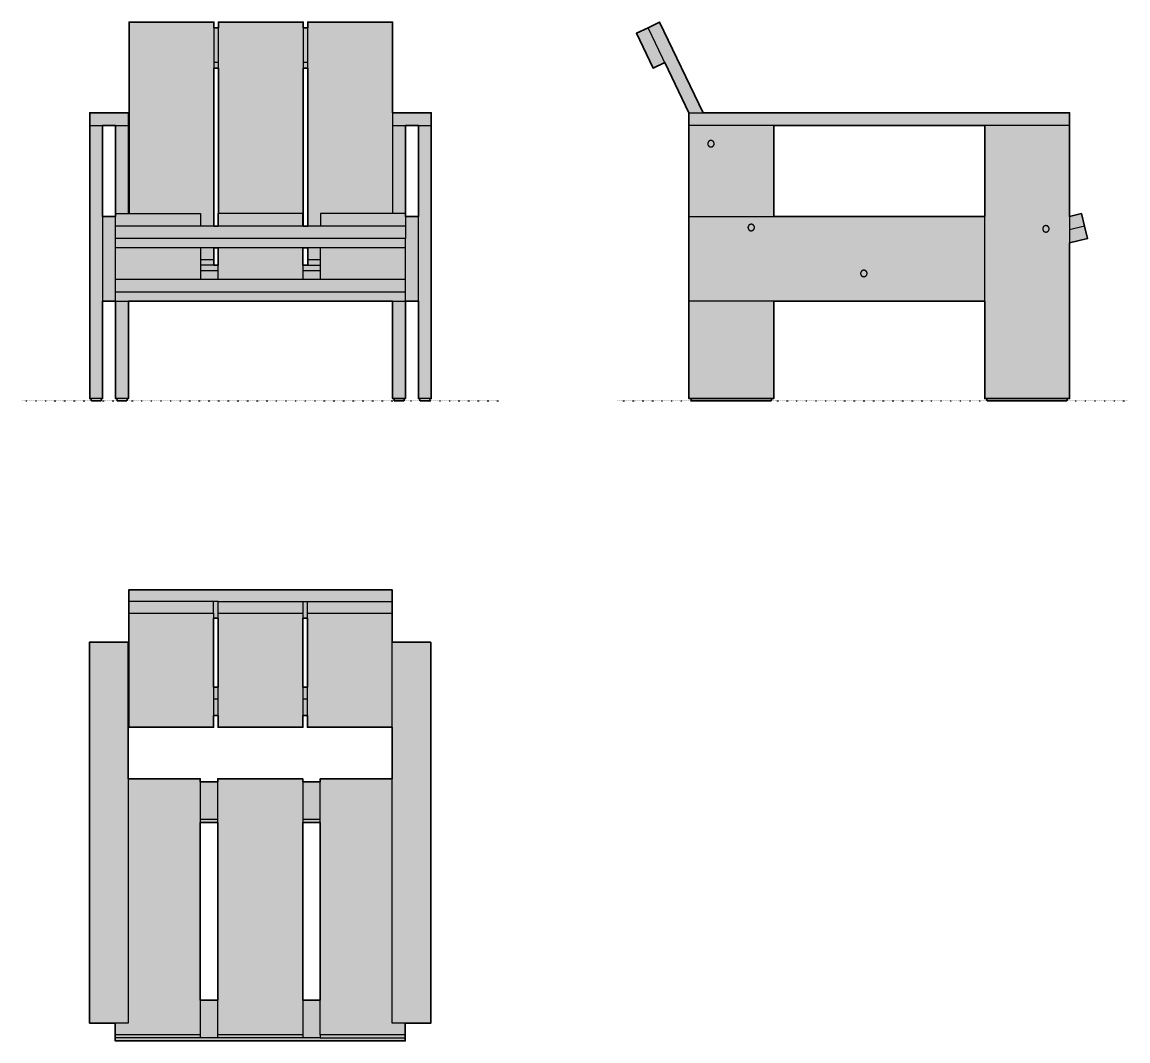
# Model space of a CAD drawing. Header units: millimetres. Extents: x 0 to 1888, y -1092 to 647.
import ezdxf

# ---------------------------------------------------------------- set-up
doc = ezdxf.new("R2010")
doc.units = ezdxf.units.MM
doc.linetypes.add('Dots', pattern=[1, 0, -1])
doc.layers.add('Blocks', color=7, linetype='Continuous')
doc.layers.add('Blocks$Fill', color=7, linetype='Continuous', true_color=0xffffff)
for name, color, linetype, lineweight, true_color in [('Blocks$Inner', 7, 'Continuous', 25, 0x007f00), ('Blocks$Outline', 7, 'Continuous', 35, 0xff3f3f), ('Groud', 7, 'Dots', 25, 0x243775)]:
    doc.layers.add(name, color=color, linetype=linetype, lineweight=lineweight, true_color=true_color)

# ---------------------------------------------------------------- blocks, each defined once
blk = doc.blocks.new('Crate Lounge Chair Side')
at = {"layer": 'Blocks$Fill', "extrusion": (0, 0, -1)}
h = blk.add_hatch(color=256, dxfattribs=at)
h.paths.add_polyline_path([(-81.3, 577.6), (-61.4, 568.1), (-32.9, 627.6), (-52.7, 637.1), (-72.5, 646.6), (-146.8, 492), (-772.4, 492), (-772.4, 470), (-772.4, 314.9), (-792.4, 319.8), (-797.6, 298.4), (-802.9, 277), (-772.4, 269.6), (-772.4, 4), (-627.4, 4), (-627.4, 170), (-267.4, 170), (-267.4, 4), (-263.6, 4), (-263.2, 1.2), (-263.2, 1.2), (-263.2, 1.1), (-263.2, 1.1), (-263.2, 1.1), (-263.1, 1), (-263.1, 1), (-263.1, 0.9), (-263.1, 0.9), (-263.1, 0.8), (-263, 0.8), (-263, 0.7), (-263, 0.7), (-262.9, 0.6), (-262.9, 0.6), (-262.9, 0.6), (-262.8, 0.5), (-262.8, 0.5), (-262.8, 0.5), (-262.7, 0.4), (-262.7, 0.4), (-262.7, 0.4), (-262.6, 0.3), (-262.6, 0.3), (-262.5, 0.3), (-262.5, 0.2), (-262.5, 0.2), (-262.4, 0.2), (-262.4, 0.2), (-262.3, 0.2), (-262.3, 0.1), (-262.2, 0.1), (-262.2, 0.1), (-262.1, 0.1), (-262.1, 0.1), (-262, 0.1), (-262, 0.1), (-261.9, 0), (-261.9, 0), (-261.8, 0), (-261.8, 0), (-261.7, 0), (-127.5, 0), (-127.5, 0), (-127.4, 0), (-127.4, 0), (-127.3, 0.1), (-127.3, 0.1), (-127.2, 0.1), (-127.2, 0.1), (-127.1, 0.1), (-127.1, 0.1), (-127, 0.1), (-127, 0.2), (-126.9, 0.2), (-126.9, 0.2), (-126.8, 0.2), (-126.8, 0.3), (-126.7, 0.3), (-126.7, 0.3), (-126.6, 0.3), (-126.6, 0.4), (-126.6, 0.4), (-126.5, 0.4), (-126.5, 0.5), (-126.5, 0.5), (-126.4, 0.6), (-126.4, 0.6), (-126.4, 0.6), (-126.3, 0.7), (-126.3, 0.7), (-126.3, 0.8), (-126.2, 0.8), (-126.2, 0.9), (-126.2, 0.9), (-126.2, 0.9), (-126.2, 1), (-126.1, 1), (-126.1, 1.1), (-126.1, 1.1), (-126.1, 1.2), (-126.1, 1.2), (-126.1, 1.3), (-125.7, 4), (-122.4, 4), (-122.4, 170), (-122.4, 492)], flags=0)
h.paths.add_polyline_path([(-627.4, 470), (-267.4, 470), (-267.4, 315), (-627.4, 315)], flags=0)
blk.add_hatch(color=256, dxfattribs=at).paths.add_polyline_path([(-768.2, 1.3), (-768.2, 1.2), (-768.2, 1.2), (-768.2, 1.1), (-768.2, 1.1), (-768.2, 1), (-768.1, 1), (-768.1, 0.9), (-768.1, 0.9), (-768.1, 0.8), (-768.1, 0.8), (-768, 0.7), (-768, 0.7), (-768, 0.6), (-767.9, 0.6), (-767.9, 0.6), (-767.9, 0.5), (-767.8, 0.5), (-767.8, 0.5), (-767.8, 0.4), (-767.7, 0.4), (-767.7, 0.3), (-767.7, 0.3), (-767.6, 0.3), (-767.6, 0.3), (-767.5, 0.2), (-767.5, 0.2), (-767.5, 0.2), (-767.4, 0.2), (-767.4, 0.1), (-767.3, 0.1), (-767.3, 0.1), (-767.2, 0.1), (-767.2, 0.1), (-767.1, 0), (-767.1, 0), (-767, 0), (-767, 0), (-766.9, 0), (-766.9, 0), (-766.8, 0), (-766.8, 0), (-766.7, 0), (-766.7, 0), (-765.6, 0), (-765.2, 0), (-634, 0), (-633.8, 0), (-632.6, 0), (-632.6, 0), (-632.5, 0), (-632.5, 0), (-632.4, 0), (-632.4, 0), (-632.3, 0), (-632.3, 0), (-632.2, 0), (-632.2, 0), (-632.1, 0.1), (-632.1, 0.1), (-632, 0.1), (-632, 0.1), (-631.9, 0.1), (-631.9, 0.2), (-631.8, 0.2), (-631.8, 0.2), (-631.7, 0.2), (-631.7, 0.3), (-631.6, 0.3), (-631.6, 0.3), (-631.6, 0.4), (-631.5, 0.4), (-631.5, 0.4), (-631.5, 0.5), (-631.4, 0.5), (-631.4, 0.6), (-631.4, 0.6), (-631.3, 0.6), (-631.3, 0.7), (-631.3, 0.7), (-631.2, 0.8), (-631.2, 0.8), (-631.2, 0.9), (-631.2, 0.9), (-631.2, 1), (-631.1, 1), (-631.1, 1.1), (-631.1, 1.1), (-631.1, 1.2), (-631.1, 1.2), (-631.1, 1.3), (-630.6, 4), (-633.6, 4), (-765.7, 4), (-768.6, 4)], flags=0)
at = {"layer": 'Blocks$Inner'}
for p, q in [((122.4, 492), (52.7, 637.1)), ((267.4, 470), (267.4, 315)), ((122.4, 315), (627.4, 315)), ((797.6, 298.4), (772.4, 292.2)), ((627.4, 170), (122.4, 170))]:
    blk.add_line(p, q, dxfattribs=at)
for points in [[(81.3, 577.6), (61.4, 568.1), (32.9, 627.6), (52.7, 637.1), (72.5, 646.6), (146.8, 492)], [(122.4, 170), (122.4, 315), (122.4, 470), (122.4, 492), (772.4, 492), (772.4, 470), (627.4, 470), (122.4, 470)], [(772.4, 470), (772.4, 4), (627.4, 4), (627.4, 470)], [(772.4, 269.6), (802.9, 277), (797.6, 298.4), (792.4, 319.8), (772.4, 314.9)], [(267.4, 170), (267.4, 4), (122.4, 4), (122.4, 170)]]:
    blk.add_lwpolyline(points, dxfattribs=at)
for points in [[(125.6, 4), (128.6, 4), (260.7, 4), (263.6, 4), (263.2, 1.3), (263.2, 1.2), (263.2, 1.2), (263.2, 1.1), (263.2, 1.1), (263.2, 1.1), (263.1, 1), (263.1, 1), (263.1, 0.9), (263.1, 0.9), (263.1, 0.8), (263, 0.8), (263, 0.7), (263, 0.7), (262.9, 0.6), (262.9, 0.6), (262.9, 0.6), (262.8, 0.5), (262.8, 0.5), (262.8, 0.5), (262.7, 0.4), (262.7, 0.4), (262.7, 0.4), (262.6, 0.3), (262.6, 0.3), (262.5, 0.3), (262.5, 0.2), (262.5, 0.2), (262.4, 0.2), (262.4, 0.2), (262.3, 0.2), (262.3, 0.1), (262.2, 0.1), (262.2, 0.1), (262.1, 0.1), (262.1, 0.1), (262, 0.1), (262, 0.1), (261.9, 0), (261.9, 0), (261.8, 0), (261.8, 0), (261.7, 0), (261.7, 0), (260.6, 0), (260.2, 0), (129, 0), (128.8, 0), (127.6, 0), (127.6, 0), (127.5, 0), (127.5, 0), (127.4, 0), (127.4, 0), (127.3, 0.1), (127.3, 0.1), (127.2, 0.1), (127.2, 0.1), (127.1, 0.1), (127.1, 0.1), (127, 0.1), (127, 0.2), (126.9, 0.2), (126.9, 0.2), (126.8, 0.2), (126.8, 0.3), (126.7, 0.3), (126.7, 0.3), (126.6, 0.3), (126.6, 0.4), (126.6, 0.4), (126.5, 0.4), (126.5, 0.5), (126.5, 0.5), (126.4, 0.6), (126.4, 0.6), (126.4, 0.6), (126.3, 0.7), (126.3, 0.7), (126.3, 0.8), (126.2, 0.8), (126.2, 0.9), (126.2, 0.9), (126.2, 0.9), (126.2, 1), (126.1, 1), (126.1, 1.1), (126.1, 1.1), (126.1, 1.2), (126.1, 1.2), (126.1, 1.3)], [(768.2, 1.3), (768.2, 1.2), (768.2, 1.2), (768.2, 1.1), (768.2, 1.1), (768.2, 1), (768.1, 1), (768.1, 0.9), (768.1, 0.9), (768.1, 0.8), (768.1, 0.8), (768, 0.7), (768, 0.7), (768, 0.6), (767.9, 0.6), (767.9, 0.6), (767.9, 0.5), (767.8, 0.5), (767.8, 0.5), (767.8, 0.4), (767.7, 0.4), (767.7, 0.3), (767.7, 0.3), (767.6, 0.3), (767.6, 0.3), (767.5, 0.2), (767.5, 0.2), (767.5, 0.2), (767.4, 0.2), (767.4, 0.1), (767.3, 0.1), (767.3, 0.1), (767.2, 0.1), (767.2, 0.1), (767.1, 0), (767.1, 0), (767, 0), (767, 0), (766.9, 0), (766.9, 0), (766.8, 0), (766.8, 0), (766.7, 0), (766.7, 0), (765.6, 0), (765.2, 0), (634, 0), (633.8, 0), (632.6, 0), (632.6, 0), (632.5, 0), (632.5, 0), (632.4, 0), (632.4, 0), (632.3, 0), (632.3, 0), (632.2, 0), (632.2, 0), (632.1, 0.1), (632.1, 0.1), (632, 0.1), (632, 0.1), (631.9, 0.1), (631.9, 0.2), (631.8, 0.2), (631.8, 0.2), (631.7, 0.2), (631.7, 0.3), (631.6, 0.3), (631.6, 0.3), (631.6, 0.4), (631.5, 0.4), (631.5, 0.4), (631.5, 0.5), (631.4, 0.5), (631.4, 0.6), (631.4, 0.6), (631.3, 0.6), (631.3, 0.7), (631.3, 0.7), (631.2, 0.8), (631.2, 0.8), (631.2, 0.9), (631.2, 0.9), (631.2, 1), (631.1, 1), (631.1, 1.1), (631.1, 1.1), (631.1, 1.2), (631.1, 1.2), (631.1, 1.3), (630.6, 4), (633.6, 4), (765.7, 4), (768.6, 4)]]:
    blk.add_lwpolyline(points, close=True, dxfattribs=at)
for points in [[(154.6, 439), (154.6, 440.8), (156.7, 443.7), (160, 444.8), (163.4, 443.7), (165.5, 440.8), (165.5, 437.3), (163.4, 434.4), (160, 433.3), (156.7, 434.4), (154.6, 437.3), (154.6, 439)], [(223.3, 296), (223.3, 297.8), (225.4, 300.7), (228.8, 301.8), (232.2, 300.7), (234.3, 297.8), (234.3, 294.2), (232.2, 291.3), (228.8, 290.2), (225.4, 291.3), (223.3, 294.2), (223.3, 296)], [(726.4, 293.7), (726.4, 295.5), (728.5, 298.4), (731.9, 299.5), (735.3, 298.4), (737.4, 295.5), (737.4, 292), (735.3, 289.1), (731.9, 288), (728.5, 289.1), (726.4, 292), (726.4, 293.7)], [(415.6, 217.5), (415.6, 219.3), (417.7, 222.2), (421.1, 223.3), (424.5, 222.2), (426.6, 219.3), (426.6, 215.7), (424.5, 212.9), (421.1, 211.8), (417.7, 212.9), (415.6, 215.7), (415.6, 217.5)]]:
    blk.add_open_spline(points, degree=2, dxfattribs=at)
at = {"layer": 'Blocks$Outline'}
for points in [[(81.3, 577.6), (61.4, 568.1), (32.9, 627.6), (52.7, 637.1), (72.5, 646.6), (146.8, 492)], [(122.4, 492), (81.3, 577.6)], [(122.4, 170), (122.4, 315), (122.4, 470), (122.4, 492)], [(146.8, 492), (772.4, 492), (772.4, 470)], [(627.4, 470), (267.4, 470)], [(267.4, 470), (267.4, 315)], [(627.4, 315), (627.4, 470)], [(772.4, 470), (772.4, 314.9)], [(267.4, 315), (627.4, 315)], [(772.4, 314.9), (792.4, 319.8), (797.6, 298.4), (802.9, 277), (772.4, 269.6)], [(772.4, 269.6), (772.4, 4), (627.4, 4), (627.4, 170)], [(125.7, 4), (122.4, 4), (122.4, 170)], [(267.4, 170), (267.4, 4), (263.6, 4)], [(627.4, 170), (267.4, 170)], [(263.6, 4), (263.2, 1.3), (263.2, 1.2), (263.2, 1.2), (263.2, 1.1), (263.2, 1.1), (263.2, 1.1), (263.1, 1), (263.1, 1), (263.1, 0.9), (263.1, 0.9), (263.1, 0.8), (263, 0.8), (263, 0.7), (263, 0.7), (262.9, 0.6), (262.9, 0.6), (262.9, 0.6), (262.8, 0.5), (262.8, 0.5), (262.8, 0.5), (262.7, 0.4), (262.7, 0.4), (262.7, 0.4), (262.6, 0.3), (262.6, 0.3), (262.5, 0.3), (262.5, 0.2), (262.5, 0.2), (262.4, 0.2), (262.4, 0.2), (262.3, 0.2), (262.3, 0.1), (262.2, 0.1), (262.2, 0.1), (262.1, 0.1), (262.1, 0.1), (262, 0.1), (262, 0.1), (261.9, 0), (261.9, 0), (261.8, 0), (261.8, 0), (261.7, 0), (261.7, 0), (260.6, 0), (260.2, 0), (129, 0), (128.8, 0), (127.6, 0), (127.6, 0), (127.5, 0), (127.5, 0), (127.4, 0), (127.4, 0), (127.3, 0.1), (127.3, 0.1), (127.2, 0.1), (127.2, 0.1), (127.1, 0.1), (127.1, 0.1), (127, 0.1), (127, 0.2), (126.9, 0.2), (126.9, 0.2), (126.8, 0.2), (126.8, 0.3), (126.7, 0.3), (126.7, 0.3), (126.6, 0.3), (126.6, 0.4), (126.6, 0.4), (126.5, 0.4), (126.5, 0.5), (126.5, 0.5), (126.4, 0.6), (126.4, 0.6), (126.4, 0.6), (126.3, 0.7), (126.3, 0.7), (126.3, 0.8), (126.2, 0.8), (126.2, 0.9), (126.2, 0.9), (126.2, 0.9), (126.2, 1), (126.1, 1), (126.1, 1.1), (126.1, 1.1), (126.1, 1.2), (126.1, 1.2), (126.1, 1.3), (125.7, 4)]]:
    blk.add_lwpolyline(points, dxfattribs=at)
blk.add_lwpolyline([(768.2, 1.3), (768.2, 1.2), (768.2, 1.2), (768.2, 1.1), (768.2, 1.1), (768.2, 1), (768.1, 1), (768.1, 0.9), (768.1, 0.9), (768.1, 0.8), (768.1, 0.8), (768, 0.7), (768, 0.7), (768, 0.6), (767.9, 0.6), (767.9, 0.6), (767.9, 0.5), (767.8, 0.5), (767.8, 0.5), (767.8, 0.4), (767.7, 0.4), (767.7, 0.3), (767.7, 0.3), (767.6, 0.3), (767.6, 0.3), (767.5, 0.2), (767.5, 0.2), (767.5, 0.2), (767.4, 0.2), (767.4, 0.1), (767.3, 0.1), (767.3, 0.1), (767.2, 0.1), (767.2, 0.1), (767.1, 0), (767.1, 0), (767, 0), (767, 0), (766.9, 0), (766.9, 0), (766.8, 0), (766.8, 0), (766.7, 0), (766.7, 0), (765.6, 0), (765.2, 0), (634, 0), (633.8, 0), (632.6, 0), (632.6, 0), (632.5, 0), (632.5, 0), (632.4, 0), (632.4, 0), (632.3, 0), (632.3, 0), (632.2, 0), (632.2, 0), (632.1, 0.1), (632.1, 0.1), (632, 0.1), (632, 0.1), (631.9, 0.1), (631.9, 0.2), (631.8, 0.2), (631.8, 0.2), (631.7, 0.2), (631.7, 0.3), (631.6, 0.3), (631.6, 0.3), (631.6, 0.4), (631.5, 0.4), (631.5, 0.4), (631.5, 0.5), (631.4, 0.5), (631.4, 0.6), (631.4, 0.6), (631.3, 0.6), (631.3, 0.7), (631.3, 0.7), (631.2, 0.8), (631.2, 0.8), (631.2, 0.9), (631.2, 0.9), (631.2, 1), (631.1, 1), (631.1, 1.1), (631.1, 1.1), (631.1, 1.2), (631.1, 1.2), (631.1, 1.3), (630.6, 4), (633.6, 4), (765.7, 4), (768.6, 4)], close=True, dxfattribs=at)
blk = doc.blocks.new('Crate Lounge Chair Top')
at = {"layer": 'Blocks$Fill'}
h = blk.add_hatch(color=256, dxfattribs=at)
h.paths.add_polyline_path([(212, 199.8), (212, 180), (67, 180), (67, 374.9), (67, 414.5), (517, 414.5), (517, 394.7), (517, 325), (583, 325), (583, -325), (539, -325), (539, -350.2), (539, -355.5), (44, -355.5), (44, -350.2), (44, -325), (0, -325), (0, 325), (66, 325), (66, 92.1), (189, 92.1), (189, 86.9), (219, 86.9), (219, 92.1), (364, 92.1), (364, 86.9), (394, 86.9), (394, 92.1), (517, 92.1), (517, 180), (372, 180), (372, 199.8), (364.5, 199.8), (364.5, 180), (219.5, 180), (219.5, 199.8)], flags=0)
h.paths.add_polyline_path([(372, 366.1), (364.5, 366.1), (364.5, 248.2), (372, 248.2)], flags=0)
h.paths.add_polyline_path([(219.5, 366.1), (212, 366.1), (212, 248.2), (219.5, 248.2)], flags=0)
h.paths.add_polyline_path([(364, 17.5), (364, -286.1), (394, -286.1), (394, 17.5)], flags=0)
h.paths.add_polyline_path([(219, 17.5), (189, 17.5), (189, -286.1), (219, -286.1)], flags=0)
at = {"layer": 'Blocks$Inner'}
for p, q in [((219.5, 366.1), (212, 366.1)), ((219.5, 374.9), (364.5, 374.9)), ((372, 366.1), (364.5, 366.1)), ((372, 374.9), (517, 374.9)), ((212, 248.2), (219.5, 248.2)), ((364.5, 248.2), (372, 248.2)), ((212, 228.4), (219.5, 228.4)), ((364.5, 228.4), (372, 228.4)), ((219.5, 199.8), (212, 199.8)), ((372, 199.8), (364.5, 199.8)), ((66, 92.1), (189, 92.1)), ((189, 86.9), (219, 86.9)), ((364, 86.9), (394, 86.9)), ((219, 22.7), (189, 22.7)), ((394, 22.7), (364, 22.7)), ((219, 17.5), (189, 17.5)), ((394, 17.5), (364, 17.5)), ((189, -286.1), (219, -286.1)), ((364, -286.1), (394, -286.1)), ((189, -345), (44, -345)), ((364, -345), (219, -345))]:
    blk.add_line(p, q, dxfattribs=at)
for points in [[(212, 374.9), (212, 180), (67, 180), (67, 374.9), (67, 394.7), (67, 414.5), (517, 414.5), (517, 394.7), (517, 374.9), (517, 325)], [(67, 374.9), (212, 374.9), (212, 394.7)], [(219.5, 394.7), (212, 394.7), (67, 394.7)], [(364.5, 394.7), (364.5, 374.9), (364.5, 180), (219.5, 180), (219.5, 374.9), (219.5, 394.7), (364.5, 394.7), (372, 394.7)], [(517, 180), (372, 180), (372, 374.9), (372, 394.7), (517, 394.7)], [(189, 92.1), (189, -345), (189, -350.2)], [(394, -350.2), (364, -350.2), (219, -350.2), (219, -345), (219, 92.1), (364, 92.1), (364, -345), (364, -350.2)], [(394, -345), (394, 92.1), (517, 92.1)], [(219, -350.2), (189, -350.2), (44, -350.2), (44, -345), (44, -325)], [(539, -345), (394, -345), (394, -350.2), (539, -350.2), (539, -345), (539, -325)], [(539, -350.2), (539, -355.5), (44, -355.5), (44, -350.2)]]:
    blk.add_lwpolyline(points, dxfattribs=at)
for points in [[(0, -325), (0, 325), (66, 325), (66, -325)], [(583, 325), (583, -325), (517, -325), (517, 325)]]:
    blk.add_lwpolyline(points, close=True, dxfattribs=at)
at = {"layer": 'Blocks$Outline'}
for points in [[(212, 199.8), (212, 180), (67, 180), (67, 374.9), (67, 394.7), (67, 414.5), (517, 414.5), (517, 394.7), (517, 374.9), (517, 325)], [(219.5, 366.1), (212, 366.1)], [(212, 366.1), (212, 248.2)], [(219.5, 248.2), (219.5, 366.1)], [(372, 366.1), (364.5, 366.1)], [(364.5, 366.1), (364.5, 248.2)], [(372, 248.2), (372, 366.1)], [(0, -325), (0, 325), (66, 325), (66, 92.1)], [(517, 325), (583, 325)], [(583, 325), (583, -325), (539, -325)], [(212, 248.2), (219.5, 248.2)], [(364.5, 248.2), (372, 248.2)], [(219.5, 199.8), (212, 199.8)], [(364.5, 199.8), (364.5, 180), (219.5, 180), (219.5, 199.8)], [(372, 199.8), (364.5, 199.8)], [(517, 180), (372, 180), (372, 199.8)], [(517, 92.1), (517, 180)], [(66, 92.1), (189, 92.1), (189, 86.9)], [(189, 86.9), (219, 86.9)], [(219, 86.9), (219, 92.1), (364, 92.1), (364, 86.9)], [(364, 86.9), (394, 86.9)], [(394, 86.9), (394, 92.1), (517, 92.1)], [(219, 17.5), (189, 17.5)], [(189, 17.5), (189, -286.1)], [(219, -286.1), (219, 17.5)], [(364, 17.5), (364, -286.1)], [(394, 17.5), (364, 17.5)], [(394, -286.1), (394, 17.5)], [(189, -286.1), (219, -286.1)], [(364, -286.1), (394, -286.1)], [(44, -325), (0, -325)], [(44, -350.2), (44, -345), (44, -325)], [(539, -325), (539, -345), (539, -350.2)], [(539, -350.2), (539, -355.5), (44, -355.5), (44, -350.2)]]:
    blk.add_lwpolyline(points, dxfattribs=at)
blk = doc.blocks.new('Crate Lounge Chair Front')
at = {"layer": 'Blocks$Fill'}
h = blk.add_hatch(color=256, dxfattribs=at)
h.paths.add_polyline_path([(696.5, 4), (698.5, 4), (698.5, 470), (698.5, 492), (632.5, 492), (632.5, 646.6), (487.5, 646.6), (487.5, 637.1), (480, 637.1), (480, 646.6), (335, 646.6), (335, 637.1), (327.5, 637.1), (327.5, 646.6), (182.5, 646.6), (182.5, 319.8), (181.5, 319.8), (181.5, 492), (115.5, 492), (115.5, 470), (115.5, 4), (117.5, 4), (118, 1.2), (118, 1.2), (118, 1.1), (118, 1.1), (118, 1), (118, 1), (118.1, 0.9), (118.1, 0.9), (118.1, 0.8), (118.1, 0.8), (118.1, 0.7), (118.2, 0.7), (118.2, 0.6), (118.2, 0.6), (118.3, 0.6), (118.3, 0.5), (118.3, 0.5), (118.4, 0.4), (118.4, 0.4), (118.4, 0.4), (118.5, 0.3), (118.5, 0.3), (118.6, 0.3), (118.6, 0.3), (118.6, 0.2), (118.7, 0.2), (118.7, 0.2), (118.8, 0.1), (118.8, 0.1), (118.9, 0.1), (118.9, 0.1), (119, 0.1), (119, 0.1), (119.1, 0), (119.1, 0), (119.2, 0), (119.2, 0), (119.3, 0), (119.3, 0), (119.4, 0), (119.4, 0), (133.7, 0), (133.7, 0), (133.8, 0), (133.8, 0), (133.9, 0), (133.9, 0), (134, 0), (134, 0.1), (134.1, 0.1), (134.1, 0.1), (134.2, 0.1), (134.2, 0.1), (134.2, 0.1), (134.3, 0.2), (134.3, 0.2), (134.4, 0.2), (134.4, 0.2), (134.5, 0.3), (134.5, 0.3), (134.6, 0.3), (134.6, 0.4), (134.6, 0.4), (134.7, 0.4), (134.7, 0.5), (134.7, 0.5), (134.8, 0.6), (134.8, 0.6), (134.8, 0.6), (134.9, 0.7), (134.9, 0.7), (134.9, 0.8), (134.9, 0.8), (135, 0.9), (135, 0.9), (135, 1), (135, 1), (135, 1.1), (135.1, 1.1), (135.1, 1.2), (135.1, 1.2), (135.1, 1.3), (135.5, 4), (137.5, 4), (137.5, 170), (159.5, 170), (159.5, 4), (161.5, 4), (162, 1.2), (162, 1.2), (162, 1.1), (162, 1.1), (162, 1), (162, 1), (162.1, 0.9), (162.1, 0.9), (162.1, 0.8), (162.1, 0.8), (162.1, 0.7), (162.2, 0.7), (162.2, 0.7), (162.2, 0.6), (162.3, 0.6), (162.3, 0.5), (162.3, 0.5), (162.4, 0.5), (162.4, 0.4), (162.4, 0.4), (162.5, 0.4), (162.5, 0.3), (162.5, 0.3), (162.6, 0.3), (162.6, 0.2), (162.7, 0.2), (162.7, 0.2), (162.8, 0.2), (162.8, 0.1), (162.8, 0.1), (162.9, 0.1), (162.9, 0.1), (163, 0.1), (163, 0.1), (163.1, 0), (163.1, 0), (163.2, 0), (163.2, 0), (163.3, 0), (163.3, 0), (163.4, 0), (163.4, 0), (177.7, 0), (177.7, 0), (177.8, 0), (177.8, 0), (177.9, 0), (177.9, 0), (178, 0), (178, 0.1), (178.1, 0.1), (178.1, 0.1), (178.2, 0.1), (178.2, 0.1), (178.2, 0.1), (178.3, 0.2), (178.3, 0.2), (178.4, 0.2), (178.4, 0.2), (178.5, 0.3), (178.5, 0.3), (178.6, 0.3), (178.6, 0.4), (178.6, 0.4), (178.7, 0.4), (178.7, 0.5), (178.7, 0.5), (178.8, 0.6), (178.8, 0.6), (178.8, 0.6), (178.9, 0.7), (178.9, 0.7), (178.9, 0.8), (178.9, 0.8), (179, 0.9), (179, 0.9), (179, 1), (179, 1), (179, 1.1), (179.1, 1.1), (179.1, 1.2), (179.1, 1.2), (179.1, 1.3), (179.5, 4), (181.5, 4), (181.5, 170), (632.5, 170), (632.5, 4), (634.5, 4), (635, 1.2), (635, 1.2), (635, 1.1), (635, 1.1), (635, 1), (635.1, 1), (635.1, 0.9), (635.1, 0.9), (635.1, 0.8), (635.1, 0.8), (635.2, 0.7), (635.2, 0.7), (635.2, 0.7), (635.2, 0.6), (635.3, 0.6), (635.3, 0.5), (635.3, 0.5), (635.4, 0.5), (635.4, 0.4), (635.4, 0.4), (635.5, 0.4), (635.5, 0.3), (635.6, 0.3), (635.6, 0.3), (635.6, 0.2), (635.7, 0.2), (635.7, 0.2), (635.8, 0.2), (635.8, 0.1), (635.9, 0.1), (635.9, 0.1), (636, 0.1), (636, 0.1), (636.1, 0.1), (636.1, 0), (636.2, 0), (636.2, 0), (636.3, 0), (636.3, 0), (636.4, 0), (636.4, 0), (636.5, 0), (637.6, 0), (650.7, 0), (650.7, 0), (650.8, 0), (650.8, 0), (650.9, 0), (650.9, 0), (651, 0), (651, 0.1), (651.1, 0.1), (651.1, 0.1), (651.2, 0.1), (651.2, 0.1), (651.3, 0.1), (651.3, 0.2), (651.4, 0.2), (651.4, 0.2), (651.5, 0.3), (651.5, 0.3), (651.5, 0.3), (651.6, 0.3), (651.6, 0.4), (651.7, 0.4), (651.7, 0.4), (651.7, 0.5), (651.8, 0.5), (651.8, 0.6), (651.8, 0.6), (651.9, 0.6), (651.9, 0.7), (651.9, 0.7), (651.9, 0.8), (652, 0.8), (652, 0.9), (652, 0.9), (652, 1), (652, 1), (652.1, 1.1), (652.1, 1.1), (652.1, 1.2), (652.1, 1.2), (652.1, 1.3), (652.5, 4), (654.5, 4), (654.5, 170), (676.5, 170), (676.5, 4), (678.5, 4), (679, 1.2), (679, 1.2), (679, 1.1), (679, 1.1), (679, 1), (679.1, 1), (679.1, 0.9), (679.1, 0.9), (679.1, 0.8), (679.1, 0.8), (679.2, 0.7), (679.2, 0.7), (679.2, 0.7), (679.2, 0.6), (679.3, 0.6), (679.3, 0.5), (679.3, 0.5), (679.4, 0.5), (679.4, 0.4), (679.4, 0.4), (679.5, 0.4), (679.5, 0.3), (679.6, 0.3), (679.6, 0.3), (679.6, 0.2), (679.7, 0.2), (679.7, 0.2), (679.8, 0.2), (679.8, 0.1), (679.9, 0.1), (679.9, 0.1), (680, 0.1), (680, 0.1), (680.1, 0.1), (680.1, 0), (680.2, 0), (680.2, 0), (680.3, 0), (680.3, 0), (680.4, 0), (680.4, 0), (680.5, 0), (694.7, 0), (694.7, 0), (694.8, 0), (694.8, 0), (694.9, 0), (694.9, 0), (695, 0), (695, 0.1), (695.1, 0.1), (695.1, 0.1), (695.2, 0.1), (695.2, 0.1), (695.3, 0.1), (695.3, 0.2), (695.4, 0.2), (695.4, 0.2), (695.5, 0.3), (695.5, 0.3), (695.5, 0.3), (695.6, 0.3), (695.6, 0.4), (695.7, 0.4), (695.7, 0.4), (695.7, 0.5), (695.8, 0.5), (695.8, 0.6), (695.8, 0.6), (695.9, 0.6), (695.9, 0.7), (695.9, 0.7), (695.9, 0.8), (696, 0.8), (696, 0.9), (696, 0.9), (696, 1), (696, 1), (696.1, 1.1), (696.1, 1.1), (696.1, 1.2), (696.1, 1.2), (696.1, 1.3)], flags=0)
h.paths.add_polyline_path([(159.5, 470), (159.5, 315), (137.5, 315), (137.5, 470)], flags=0)
h.paths.add_polyline_path([(327.5, 231.5), (327.5, 261.3), (334.5, 261.3), (334.5, 231.5)], flags=0)
h.paths.add_polyline_path([(335, 319.8), (334.5, 319.8), (334.5, 298.4), (327.5, 298.4), (327.5, 568.1), (335, 568.1)], flags=0)
h.paths.add_polyline_path([(480, 568.1), (487.5, 568.1), (487.5, 298.4), (480, 298.4)], flags=0)
h.paths.add_polyline_path([(487.5, 261.3), (487.5, 231.5), (479.5, 231.5), (479.5, 261.3)], flags=0)
h.paths.add_polyline_path([(676.5, 315), (654.5, 315), (654.5, 470), (676.5, 470)], flags=0)
at = {"layer": 'Blocks$Inner'}
for p, q in [((327.5, 637.1), (335, 637.1)), ((480, 637.1), (487.5, 637.1)), ((335, 577.6), (327.5, 577.6)), ((335, 568.1), (327.5, 568.1)), ((487.5, 577.6), (480, 577.6)), ((487.5, 568.1), (480, 568.1)), ((115.5, 470), (181.5, 470)), ((632.5, 470), (698.5, 470)), ((159.5, 315), (137.5, 315)), ((676.5, 315), (654.5, 315)), ((654.5, 298.4), (159.5, 298.4)), ((304.5, 261.3), (304.5, 207.1)), ((334.5, 207.1), (334.5, 261.3)), ((479.5, 261.3), (479.5, 207.1)), ((509.5, 207.1), (509.5, 261.3)), ((327.5, 241), (304.5, 241)), ((334.5, 231.5), (327.5, 231.5)), ((509.5, 241), (487.5, 241)), ((334.5, 221.9), (304.5, 221.9)), ((509.5, 221.9), (479.5, 221.9)), ((654.5, 207.1), (159.5, 207.1)), ((654.5, 185.7), (159.5, 185.7))]:
    blk.add_line(p, q, dxfattribs=at)
for points in [[(182.5, 319.8), (182.5, 646.6), (327.5, 646.6), (327.5, 298.4)], [(335, 319.8), (335, 646.6), (480, 646.6), (480, 298.4)], [(487.5, 298.4), (487.5, 646.6), (632.5, 646.6), (632.5, 492), (632.5, 470), (632.5, 319.8)], [(137.5, 470), (137.5, 4), (115.5, 4), (115.5, 470), (115.5, 492), (181.5, 492), (181.5, 470), (181.5, 319.8)], [(632.5, 492), (698.5, 492), (698.5, 470), (698.5, 4), (676.5, 4), (676.5, 170)], [(137.5, 170), (159.5, 170), (654.5, 170), (676.5, 170), (676.5, 315), (676.5, 470)], [(654.5, 470), (654.5, 319.8), (654.5, 298.4), (654.5, 277), (159.5, 277)], [(654.5, 261.3), (159.5, 261.3), (159.5, 277), (159.5, 298.4), (159.5, 319.8), (159.5, 470)], [(159.5, 319.8), (304.5, 319.8), (304.5, 298.4)], [(479.5, 298.4), (479.5, 319.8), (334.5, 319.8), (334.5, 298.4)], [(654.5, 319.8), (509.5, 319.8), (509.5, 298.4)], [(632.5, 170), (632.5, 4), (654.5, 4), (654.5, 170), (654.5, 277)], [(181.5, 170), (181.5, 4), (159.5, 4), (159.5, 170), (159.5, 261.3)], [(327.5, 261.3), (327.5, 241), (327.5, 231.5), (304.5, 231.5)], [(487.5, 261.3), (487.5, 241), (487.5, 231.5), (509.5, 231.5)], [(487.5, 231.5), (479.5, 231.5)], [(117.5, 4), (118, 1.3), (118, 1.2), (118, 1.2), (118, 1.1), (118, 1.1), (118, 1), (118, 1), (118.1, 0.9), (118.1, 0.9), (118.1, 0.8), (118.1, 0.8), (118.1, 0.7), (118.2, 0.7), (118.2, 0.6), (118.2, 0.6), (118.3, 0.6), (118.3, 0.5), (118.3, 0.5), (118.4, 0.4), (118.4, 0.4), (118.4, 0.4), (118.5, 0.3), (118.5, 0.3), (118.6, 0.3), (118.6, 0.3), (118.6, 0.2), (118.7, 0.2), (118.7, 0.2), (118.8, 0.1), (118.8, 0.1), (118.9, 0.1), (118.9, 0.1), (119, 0.1), (119, 0.1), (119.1, 0), (119.1, 0), (119.2, 0), (119.2, 0), (119.3, 0), (119.3, 0), (119.4, 0), (119.4, 0), (119.5, 0), (120.7, 0), (120.9, 0), (132.1, 0), (132.5, 0), (133.5, 0), (133.6, 0), (133.7, 0), (133.7, 0), (133.8, 0), (133.8, 0), (133.9, 0), (133.9, 0), (134, 0), (134, 0.1), (134.1, 0.1), (134.1, 0.1), (134.2, 0.1), (134.2, 0.1), (134.2, 0.1), (134.3, 0.2), (134.3, 0.2), (134.4, 0.2), (134.4, 0.2), (134.5, 0.3), (134.5, 0.3), (134.6, 0.3), (134.6, 0.4), (134.6, 0.4), (134.7, 0.4), (134.7, 0.5), (134.7, 0.5), (134.8, 0.6), (134.8, 0.6), (134.8, 0.6), (134.9, 0.7), (134.9, 0.7), (134.9, 0.8), (134.9, 0.8), (135, 0.9), (135, 0.9), (135, 1), (135, 1), (135, 1.1), (135.1, 1.1), (135.1, 1.2), (135.1, 1.2), (135.1, 1.3), (135.5, 4)], [(161.5, 4), (162, 1.3), (162, 1.2), (162, 1.2), (162, 1.1), (162, 1.1), (162, 1), (162, 1), (162.1, 0.9), (162.1, 0.9), (162.1, 0.8), (162.1, 0.8), (162.1, 0.7), (162.2, 0.7), (162.2, 0.7), (162.2, 0.6), (162.3, 0.6), (162.3, 0.5), (162.3, 0.5), (162.4, 0.5), (162.4, 0.4), (162.4, 0.4), (162.5, 0.4), (162.5, 0.3), (162.5, 0.3), (162.6, 0.3), (162.6, 0.2), (162.7, 0.2), (162.7, 0.2), (162.8, 0.2), (162.8, 0.1), (162.8, 0.1), (162.9, 0.1), (162.9, 0.1), (163, 0.1), (163, 0.1), (163.1, 0), (163.1, 0), (163.2, 0), (163.2, 0), (163.3, 0), (163.3, 0), (163.4, 0), (163.4, 0), (163.5, 0), (164.7, 0), (164.9, 0), (176.1, 0), (176.5, 0), (177.5, 0), (177.6, 0), (177.7, 0), (177.7, 0), (177.8, 0), (177.8, 0), (177.9, 0), (177.9, 0), (178, 0), (178, 0.1), (178.1, 0.1), (178.1, 0.1), (178.2, 0.1), (178.2, 0.1), (178.2, 0.1), (178.3, 0.2), (178.3, 0.2), (178.4, 0.2), (178.4, 0.2), (178.5, 0.3), (178.5, 0.3), (178.6, 0.3), (178.6, 0.4), (178.6, 0.4), (178.7, 0.4), (178.7, 0.5), (178.7, 0.5), (178.8, 0.6), (178.8, 0.6), (178.8, 0.6), (178.9, 0.7), (178.9, 0.7), (178.9, 0.8), (178.9, 0.8), (179, 0.9), (179, 0.9), (179, 1), (179, 1), (179, 1.1), (179.1, 1.1), (179.1, 1.2), (179.1, 1.2), (179.1, 1.3), (179.5, 4)]]:
    blk.add_lwpolyline(points, dxfattribs=at)
for points in [[(637.6, 0), (637.9, 0), (649.1, 0), (649.4, 0), (650.5, 0), (650.6, 0), (650.7, 0), (650.7, 0), (650.8, 0), (650.8, 0), (650.9, 0), (650.9, 0), (651, 0), (651, 0.1), (651.1, 0.1), (651.1, 0.1), (651.2, 0.1), (651.2, 0.1), (651.3, 0.1), (651.3, 0.2), (651.4, 0.2), (651.4, 0.2), (651.5, 0.3), (651.5, 0.3), (651.5, 0.3), (651.6, 0.3), (651.6, 0.4), (651.7, 0.4), (651.7, 0.4), (651.7, 0.5), (651.8, 0.5), (651.8, 0.6), (651.8, 0.6), (651.9, 0.6), (651.9, 0.7), (651.9, 0.7), (651.9, 0.8), (652, 0.8), (652, 0.9), (652, 0.9), (652, 1), (652, 1), (652.1, 1.1), (652.1, 1.1), (652.1, 1.2), (652.1, 1.2), (652.1, 1.3), (652.5, 4), (649.6, 4), (637.5, 4), (634.5, 4), (635, 1.3), (635, 1.2), (635, 1.2), (635, 1.1), (635, 1.1), (635, 1), (635.1, 1), (635.1, 0.9), (635.1, 0.9), (635.1, 0.8), (635.1, 0.8), (635.2, 0.7), (635.2, 0.7), (635.2, 0.7), (635.2, 0.6), (635.3, 0.6), (635.3, 0.5), (635.3, 0.5), (635.4, 0.5), (635.4, 0.4), (635.4, 0.4), (635.5, 0.4), (635.5, 0.3), (635.6, 0.3), (635.6, 0.3), (635.6, 0.2), (635.7, 0.2), (635.7, 0.2), (635.8, 0.2), (635.8, 0.1), (635.9, 0.1), (635.9, 0.1), (636, 0.1), (636, 0.1), (636.1, 0.1), (636.1, 0), (636.2, 0), (636.2, 0), (636.3, 0), (636.3, 0), (636.4, 0), (636.4, 0), (636.5, 0), (636.5, 0)], [(696.1, 1.3), (696.5, 4), (693.6, 4), (681.5, 4), (678.5, 4), (679, 1.3), (679, 1.2), (679, 1.2), (679, 1.1), (679, 1.1), (679, 1), (679.1, 1), (679.1, 0.9), (679.1, 0.9), (679.1, 0.8), (679.1, 0.8), (679.2, 0.7), (679.2, 0.7), (679.2, 0.7), (679.2, 0.6), (679.3, 0.6), (679.3, 0.5), (679.3, 0.5), (679.4, 0.5), (679.4, 0.4), (679.4, 0.4), (679.5, 0.4), (679.5, 0.3), (679.6, 0.3), (679.6, 0.3), (679.6, 0.2), (679.7, 0.2), (679.7, 0.2), (679.8, 0.2), (679.8, 0.1), (679.9, 0.1), (679.9, 0.1), (680, 0.1), (680, 0.1), (680.1, 0.1), (680.1, 0), (680.2, 0), (680.2, 0), (680.3, 0), (680.3, 0), (680.4, 0), (680.4, 0), (680.5, 0), (680.5, 0), (681.6, 0), (681.9, 0), (693.1, 0), (693.4, 0), (694.5, 0), (694.6, 0), (694.7, 0), (694.7, 0), (694.8, 0), (694.8, 0), (694.9, 0), (694.9, 0), (695, 0), (695, 0.1), (695.1, 0.1), (695.1, 0.1), (695.2, 0.1), (695.2, 0.1), (695.3, 0.1), (695.3, 0.2), (695.4, 0.2), (695.4, 0.2), (695.5, 0.3), (695.5, 0.3), (695.5, 0.3), (695.6, 0.3), (695.6, 0.4), (695.7, 0.4), (695.7, 0.4), (695.7, 0.5), (695.8, 0.5), (695.8, 0.6), (695.8, 0.6), (695.9, 0.6), (695.9, 0.7), (695.9, 0.7), (695.9, 0.8), (696, 0.8), (696, 0.9), (696, 0.9), (696, 1), (696, 1), (696.1, 1.1), (696.1, 1.1), (696.1, 1.2), (696.1, 1.2)]]:
    blk.add_lwpolyline(points, close=True, dxfattribs=at)
at = {"layer": 'Blocks$Outline'}
for points in [[(327.5, 637.1), (327.5, 646.6), (182.5, 646.6), (182.5, 319.8)], [(480, 637.1), (480, 646.6), (335, 646.6), (335, 637.1)], [(632.5, 492), (632.5, 646.6), (487.5, 646.6), (487.5, 637.1)], [(335, 637.1), (327.5, 637.1)], [(487.5, 637.1), (480, 637.1)], [(327.5, 298.4), (327.5, 568.1)], [(327.5, 568.1), (335, 568.1)], [(335, 568.1), (335, 319.8)], [(480, 568.1), (487.5, 568.1)], [(480, 298.4), (480, 568.1)], [(487.5, 568.1), (487.5, 298.4)], [(181.5, 319.8), (181.5, 470), (181.5, 492), (115.5, 492), (115.5, 470), (115.5, 4), (117.5, 4)], [(696.5, 4), (698.5, 4), (698.5, 470), (698.5, 492), (632.5, 492)], [(137.5, 315), (137.5, 470)], [(137.5, 470), (159.5, 470)], [(159.5, 470), (159.5, 319.8), (159.5, 315)], [(654.5, 315), (654.5, 319.8), (654.5, 470)], [(654.5, 470), (676.5, 470)], [(676.5, 470), (676.5, 315)], [(159.5, 315), (137.5, 315)], [(182.5, 319.8), (181.5, 319.8)], [(335, 319.8), (334.5, 319.8), (334.5, 298.4)], [(676.5, 315), (654.5, 315)], [(334.5, 298.4), (327.5, 298.4)], [(487.5, 298.4), (480, 298.4)], [(327.5, 231.5), (327.5, 241), (327.5, 261.3)], [(327.5, 261.3), (334.5, 261.3)], [(334.5, 261.3), (334.5, 231.5)], [(479.5, 231.5), (479.5, 261.3)], [(479.5, 261.3), (487.5, 261.3)], [(487.5, 261.3), (487.5, 241), (487.5, 231.5)], [(334.5, 231.5), (327.5, 231.5)], [(487.5, 231.5), (479.5, 231.5)], [(135.5, 4), (137.5, 4), (137.5, 170)], [(137.5, 170), (159.5, 170)], [(159.5, 170), (159.5, 4), (161.5, 4)], [(179.5, 4), (181.5, 4), (181.5, 170)], [(181.5, 170), (632.5, 170)], [(632.5, 170), (632.5, 4), (634.5, 4)], [(652.5, 4), (654.5, 4), (654.5, 170)], [(654.5, 170), (676.5, 170)], [(676.5, 170), (676.5, 4), (678.5, 4)], [(117.5, 4), (118, 1.3), (118, 1.2), (118, 1.2), (118, 1.1), (118, 1.1), (118, 1), (118, 1), (118.1, 0.9), (118.1, 0.9), (118.1, 0.8), (118.1, 0.8), (118.1, 0.7), (118.2, 0.7), (118.2, 0.6), (118.2, 0.6), (118.3, 0.6), (118.3, 0.5), (118.3, 0.5), (118.4, 0.4), (118.4, 0.4), (118.4, 0.4), (118.5, 0.3), (118.5, 0.3), (118.6, 0.3), (118.6, 0.3), (118.6, 0.2), (118.7, 0.2), (118.7, 0.2), (118.8, 0.1), (118.8, 0.1), (118.9, 0.1), (118.9, 0.1), (119, 0.1), (119, 0.1), (119.1, 0), (119.1, 0), (119.2, 0), (119.2, 0), (119.3, 0), (119.3, 0), (119.4, 0), (119.4, 0), (119.5, 0), (120.7, 0), (120.9, 0), (132.1, 0), (132.5, 0), (133.5, 0), (133.6, 0), (133.7, 0), (133.7, 0), (133.8, 0), (133.8, 0), (133.9, 0), (133.9, 0), (134, 0), (134, 0.1), (134.1, 0.1), (134.1, 0.1), (134.2, 0.1), (134.2, 0.1), (134.2, 0.1), (134.3, 0.2), (134.3, 0.2), (134.4, 0.2), (134.4, 0.2), (134.5, 0.3), (134.5, 0.3), (134.6, 0.3), (134.6, 0.4), (134.6, 0.4), (134.7, 0.4), (134.7, 0.5), (134.7, 0.5), (134.8, 0.6), (134.8, 0.6), (134.8, 0.6), (134.9, 0.7), (134.9, 0.7), (134.9, 0.8), (134.9, 0.8), (135, 0.9), (135, 0.9), (135, 1), (135, 1), (135, 1.1), (135.1, 1.1), (135.1, 1.2), (135.1, 1.2), (135.1, 1.3), (135.5, 4)], [(161.5, 4), (162, 1.3), (162, 1.2), (162, 1.2), (162, 1.1), (162, 1.1), (162, 1), (162, 1), (162.1, 0.9), (162.1, 0.9), (162.1, 0.8), (162.1, 0.8), (162.1, 0.7), (162.2, 0.7), (162.2, 0.7), (162.2, 0.6), (162.3, 0.6), (162.3, 0.5), (162.3, 0.5), (162.4, 0.5), (162.4, 0.4), (162.4, 0.4), (162.5, 0.4), (162.5, 0.3), (162.5, 0.3), (162.6, 0.3), (162.6, 0.2), (162.7, 0.2), (162.7, 0.2), (162.8, 0.2), (162.8, 0.1), (162.8, 0.1), (162.9, 0.1), (162.9, 0.1), (163, 0.1), (163, 0.1), (163.1, 0), (163.1, 0), (163.2, 0), (163.2, 0), (163.3, 0), (163.3, 0), (163.4, 0), (163.4, 0), (163.5, 0), (164.7, 0), (164.9, 0), (176.1, 0), (176.5, 0), (177.5, 0), (177.6, 0), (177.7, 0), (177.7, 0), (177.8, 0), (177.8, 0), (177.9, 0), (177.9, 0), (178, 0), (178, 0.1), (178.1, 0.1), (178.1, 0.1), (178.2, 0.1), (178.2, 0.1), (178.2, 0.1), (178.3, 0.2), (178.3, 0.2), (178.4, 0.2), (178.4, 0.2), (178.5, 0.3), (178.5, 0.3), (178.6, 0.3), (178.6, 0.4), (178.6, 0.4), (178.7, 0.4), (178.7, 0.5), (178.7, 0.5), (178.8, 0.6), (178.8, 0.6), (178.8, 0.6), (178.9, 0.7), (178.9, 0.7), (178.9, 0.8), (178.9, 0.8), (179, 0.9), (179, 0.9), (179, 1), (179, 1), (179, 1.1), (179.1, 1.1), (179.1, 1.2), (179.1, 1.2), (179.1, 1.3), (179.5, 4)], [(634.5, 4), (635, 1.3), (635, 1.2), (635, 1.2), (635, 1.1), (635, 1.1), (635, 1), (635.1, 1), (635.1, 0.9), (635.1, 0.9), (635.1, 0.8), (635.1, 0.8), (635.2, 0.7), (635.2, 0.7), (635.2, 0.7), (635.2, 0.6), (635.3, 0.6), (635.3, 0.5), (635.3, 0.5), (635.4, 0.5), (635.4, 0.4), (635.4, 0.4), (635.5, 0.4), (635.5, 0.3), (635.6, 0.3), (635.6, 0.3), (635.6, 0.2), (635.7, 0.2), (635.7, 0.2), (635.8, 0.2), (635.8, 0.1), (635.9, 0.1), (635.9, 0.1), (636, 0.1), (636, 0.1), (636.1, 0.1), (636.1, 0), (636.2, 0), (636.2, 0), (636.3, 0), (636.3, 0), (636.4, 0), (636.4, 0), (636.5, 0), (636.5, 0), (637.6, 0)], [(637.6, 0), (637.9, 0), (649.1, 0), (649.4, 0), (650.5, 0), (650.6, 0), (650.7, 0), (650.7, 0), (650.8, 0), (650.8, 0), (650.9, 0), (650.9, 0), (651, 0), (651, 0.1), (651.1, 0.1), (651.1, 0.1), (651.2, 0.1), (651.2, 0.1), (651.3, 0.1), (651.3, 0.2), (651.4, 0.2), (651.4, 0.2), (651.5, 0.3), (651.5, 0.3), (651.5, 0.3), (651.6, 0.3), (651.6, 0.4), (651.7, 0.4), (651.7, 0.4), (651.7, 0.5), (651.8, 0.5), (651.8, 0.6), (651.8, 0.6), (651.9, 0.6), (651.9, 0.7), (651.9, 0.7), (651.9, 0.8), (652, 0.8), (652, 0.9), (652, 0.9), (652, 1), (652, 1), (652.1, 1.1), (652.1, 1.1), (652.1, 1.2), (652.1, 1.2), (652.1, 1.3), (652.5, 4)], [(678.5, 4), (679, 1.3), (679, 1.2), (679, 1.2), (679, 1.1), (679, 1.1), (679, 1), (679.1, 1), (679.1, 0.9), (679.1, 0.9), (679.1, 0.8), (679.1, 0.8), (679.2, 0.7), (679.2, 0.7), (679.2, 0.7), (679.2, 0.6), (679.3, 0.6), (679.3, 0.5), (679.3, 0.5), (679.4, 0.5), (679.4, 0.4), (679.4, 0.4), (679.5, 0.4), (679.5, 0.3), (679.6, 0.3), (679.6, 0.3), (679.6, 0.2), (679.7, 0.2), (679.7, 0.2), (679.8, 0.2), (679.8, 0.1), (679.9, 0.1), (679.9, 0.1), (680, 0.1), (680, 0.1), (680.1, 0.1), (680.1, 0), (680.2, 0), (680.2, 0), (680.3, 0), (680.3, 0), (680.4, 0), (680.4, 0), (680.5, 0), (680.5, 0), (681.6, 0), (681.9, 0), (693.1, 0), (693.4, 0), (694.5, 0), (694.6, 0), (694.7, 0), (694.7, 0), (694.8, 0), (694.8, 0), (694.9, 0), (694.9, 0), (695, 0), (695, 0.1), (695.1, 0.1), (695.1, 0.1), (695.2, 0.1), (695.2, 0.1), (695.3, 0.1), (695.3, 0.2), (695.4, 0.2), (695.4, 0.2), (695.5, 0.3), (695.5, 0.3), (695.5, 0.3), (695.6, 0.3), (695.6, 0.4), (695.7, 0.4), (695.7, 0.4), (695.7, 0.5), (695.8, 0.5), (695.8, 0.6), (695.8, 0.6), (695.9, 0.6), (695.9, 0.7), (695.9, 0.7), (695.9, 0.8), (696, 0.8), (696, 0.9), (696, 0.9), (696, 1), (696, 1), (696.1, 1.1), (696.1, 1.1), (696.1, 1.2), (696.1, 1.2), (696.1, 1.3)], [(696.1, 1.3), (696.5, 4)]]:
    blk.add_lwpolyline(points, dxfattribs=at)

msp = doc.modelspace()

# ---------------------------------------------------------------- linework, layer by layer
at = {"layer": 'Groud'}
for points in [[(0, 0), (814, 0)], [(1015.9, 0), (1887.7, 0)]]:
    msp.add_lwpolyline(points, dxfattribs=at)

# ---------------------------------------------------------------- block references
at = {"layer": 'Blocks'}
for name, p in [('Crate Lounge Chair Front', (0, 0)), ('Crate Lounge Chair Side', (1015.9, 0)), ('Crate Lounge Chair Top', (115, -737))]:
    msp.add_blockref(name, p, dxfattribs=at)

doc.saveas('drawing.dxf')
